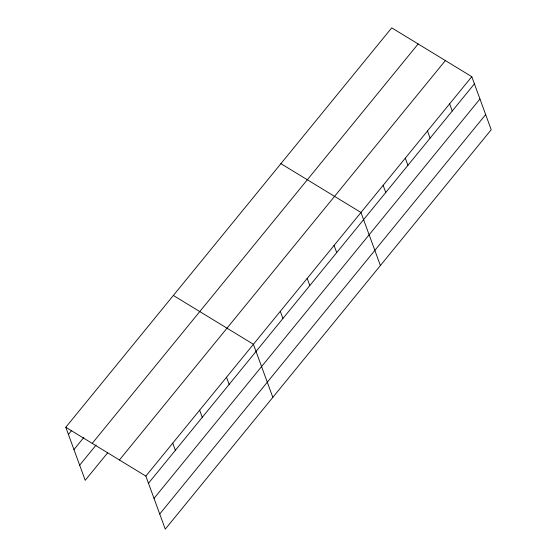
<?xml version="1.0" encoding="UTF-8"?>
<svg xmlns="http://www.w3.org/2000/svg" width="557" height="557" viewBox="0 0 557 557"><rect width="100%" height="100%" fill="white"/><g stroke="black" fill="none" stroke-linecap="round" stroke-linejoin="round"><path stroke-width="0.84" d="M65.796 427.268L391.731 27.85L471.793 76.678L491.204 129.732L165.269 529.15L145.857 476.096L65.796 427.268L85.207 480.322L107.71 452.75M68.414 434.432L71.707 430.394M73.956 449.576L83.835 437.468M92.218 443.379L418.147 43.961M79.665 465.179L96.131 445.001M119.435 459.985L445.37 60.567M145.857 476.096L471.793 76.678M148.475 483.26L474.411 83.842M154.017 498.404L479.953 98.986M159.727 514.007L485.662 114.589M280.909 163.654L360.971 212.482L380.389 265.536M173.352 295.461L253.414 344.289L272.833 397.343M449.624 103.839L452.249 111.003M427.463 130.999L430.088 138.164M405.301 158.16L407.919 165.325M383.139 185.321L385.757 192.485M334.082 245.435L336.707 252.6M307.192 278.389L309.817 285.546M280.303 311.335L282.928 318.5M226.525 377.242L229.15 384.407M199.636 410.196L202.261 417.353M172.747 443.149L175.364 450.307"/></g></svg>
